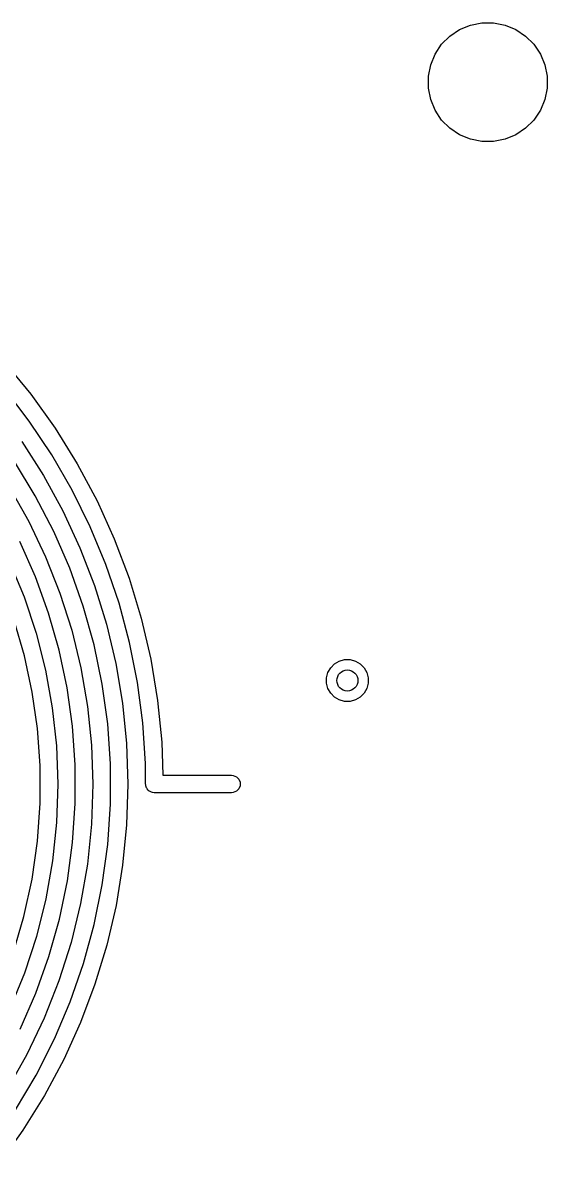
# Model space of a CAD drawing. Extents: x 25 to 275, y -107 to -24.
# Drawn here: x 177.38 to 184.85, y -70.4 to -54.15 of the extents above; entities that cross this region are included whole.
import ezdxf

# ---------------------------------------------------------------- set-up
doc = ezdxf.new("R2010")
doc.units = 0
doc.layers.add('BLACK', color=7, linetype='CONTINUOUS')

msp = doc.modelspace()

# ---------------------------------------------------------------- linework, layer by layer
at = {"layer": 'BLACK', "linetype": 'CONTINUOUS'}
for p, q in [((183.460766, -54.342941), (183.599313, -54.250367)), ((183.599313, -54.250367), (183.753258, -54.186601)), ((183.753258, -54.186601), (183.916685, -54.154093)), ((183.916685, -54.154093), (184.083315, -54.154093)), ((184.083315, -54.154093), (184.246742, -54.186601)), ((184.246742, -54.186601), (184.400687, -54.250367)), ((184.400687, -54.250367), (184.539234, -54.342941)), ((183.342941, -54.460766), (183.460766, -54.342941)), ((184.539234, -54.342941), (184.657059, -54.460766)), ((183.250367, -54.599313), (183.342941, -54.460766)), ((184.657059, -54.460766), (184.749633, -54.599313)), ((183.154093, -54.916685), (183.186601, -54.753258)), ((183.186601, -54.753258), (183.250367, -54.599313)), ((184.749633, -54.599313), (184.813399, -54.753258)), ((184.813399, -54.753258), (184.845907, -54.916685)), ((183.154093, -55.083315), (183.154093, -54.916685)), ((184.845907, -54.916685), (184.845907, -55.083315)), ((183.186601, -55.246742), (183.154093, -55.083315)), ((184.845907, -55.083315), (184.813399, -55.246742)), ((183.250367, -55.400687), (183.186601, -55.246742)), ((183.342941, -55.539234), (183.250367, -55.400687)), ((184.749633, -55.400687), (184.657059, -55.539234)), ((184.813399, -55.246742), (184.749633, -55.400687)), ((183.460766, -55.657059), (183.342941, -55.539234)), ((184.657059, -55.539234), (184.539234, -55.657059)), ((183.599313, -55.749633), (183.460766, -55.657059)), ((184.539234, -55.657059), (184.400687, -55.749633)), ((183.753258, -55.813399), (183.599313, -55.749633)), ((183.916685, -55.845907), (183.753258, -55.813399)), ((184.083315, -55.845907), (183.916685, -55.845907)), ((184.246742, -55.813399), (184.083315, -55.845907)), ((184.400687, -55.749633), (184.246742, -55.813399)), ((177.110538, -58.983469), (177.489349, -59.445052)), ((177.467879, -59.827741), (177.114143, -59.366744)), ((177.489349, -59.445052), (177.83716, -59.930422)), ((177.790706, -60.310887), (177.467879, -59.827741)), ((177.83716, -59.930422), (178.152482, -60.4375)), ((177.360808, -60.118706), (177.670964, -60.604556)), ((177.554414, -60.892933), (177.25711, -60.404036)), ((178.081244, -60.814113), (177.790706, -60.310887)), ((178.152482, -60.4375), (178.433964, -60.964116)), ((177.670964, -60.604556), (177.947975, -61.110038)), ((177.192158, -60.77838), (177.464067, -61.261972)), ((177.817662, -61.400978), (177.554414, -60.892933)), ((178.338247, -61.335263), (178.081244, -60.814113)), ((178.433964, -60.964116), (178.680401, -61.508014)), ((177.947975, -61.110038), (178.190605, -61.632893)), ((177.464067, -61.261972), (177.702342, -61.762991)), ((178.045626, -61.925804), (177.817662, -61.400978)), ((178.560614, -61.872106), (178.338247, -61.335263)), ((177.556023, -62.048175), (177.332317, -61.545723)), ((178.680401, -61.508014), (178.890737, -62.066865)), ((178.190605, -61.632893), (178.397771, -62.170786)), ((177.185944, -61.832461), (177.394242, -62.335336)), ((177.702342, -61.762991), (177.90587, -62.279103)), ((178.747395, -62.422343), (178.560614, -61.872106)), ((177.744135, -62.565008), (177.556023, -62.048175)), ((178.237244, -62.464963), (178.045626, -61.925804)), ((178.890737, -62.066865), (179.064073, -62.638276)), ((178.397771, -62.170786), (178.568547, -62.721315)), ((177.394242, -62.335336), (177.566134, -62.851789)), ((177.90587, -62.279103), (178.073703, -62.807901)), ((178.39162, -63.015941), (178.237244, -62.464963)), ((178.897788, -62.983619), (178.747395, -62.422343)), ((177.400469, -63.174952), (177.252053, -62.669493)), ((177.895736, -63.093704), (177.744135, -62.565008)), ((179.064073, -62.638276), (179.199666, -63.219801)), ((177.566134, -62.851789), (177.700745, -63.37919)), ((178.073703, -62.807901), (178.205058, -63.34692)), ((178.568547, -62.721315), (178.70217, -63.282021)), ((178.508037, -63.576171), (178.39162, -63.015941)), ((179.01115, -63.553528), (178.897788, -62.983619)), ((177.512447, -63.68971), (177.400469, -63.174952)), ((178.010088, -63.631687), (177.895736, -63.093704)), ((178.205058, -63.34692), (178.299323, -63.893646)), ((178.70217, -63.282021), (178.798043, -63.8504)), ((179.199666, -63.219801), (179.296934, -63.808948)), ((181.722836, -63.410195), (181.761994, -63.342372)), ((181.761994, -63.342372), (181.817372, -63.286994)), ((181.817372, -63.286994), (181.885195, -63.247836)), ((181.885195, -63.247836), (181.960842, -63.227567)), ((181.960842, -63.227567), (182.039158, -63.227567)), ((182.039158, -63.227567), (182.114805, -63.247836)), ((182.114805, -63.247836), (182.182628, -63.286994)), ((182.182628, -63.286994), (182.238006, -63.342372)), ((182.238006, -63.342372), (182.277164, -63.410195)), ((177.700745, -63.37919), (177.797388, -63.914849)), ((181.702567, -63.485842), (181.722836, -63.410195)), ((181.702567, -63.564158), (181.702567, -63.485842)), ((182.277164, -63.410195), (182.297433, -63.485842)), ((182.297433, -63.485842), (182.297433, -63.564158)), ((177.587419, -64.211146), (177.512447, -63.68971)), ((178.086634, -64.176337), (178.010088, -63.631687)), ((178.585952, -64.143038), (178.508037, -63.576171)), ((179.086996, -64.129632), (179.01115, -63.553528)), ((181.722836, -63.639805), (181.702567, -63.564158)), ((181.761994, -63.707628), (181.722836, -63.639805)), ((182.277164, -63.639805), (182.238006, -63.707628)), ((182.297433, -63.564158), (182.277164, -63.639805)), ((178.798043, -63.8504), (178.855739, -64.423914)), ((179.296934, -63.808948), (179.355463, -64.403196)), ((181.817372, -63.763006), (181.761994, -63.707628)), ((181.885195, -63.802164), (181.817372, -63.763006)), ((181.960842, -63.822433), (181.885195, -63.802164)), ((182.039158, -63.822433), (181.960842, -63.822433)), ((182.114805, -63.802164), (182.039158, -63.822433)), ((182.182628, -63.763006), (182.114805, -63.802164)), ((182.238006, -63.707628), (182.182628, -63.763006)), ((177.797388, -63.914849), (177.855572, -64.456039)), ((178.299323, -63.893646), (178.356059, -64.44553)), ((178.125, -64.724999), (178.086634, -64.176337)), ((178.625, -64.713901), (178.585952, -64.143038)), ((179.125, -64.709463), (179.086996, -64.129632)), ((177.625, -64.736601), (177.587419, -64.211146)), ((177.855572, -64.456039), (177.875, -65)), ((178.356059, -64.44553), (178.375, -65)), ((178.855739, -64.423914), (178.875, -65)), ((179.355463, -64.403196), (179.370908, -64.875)), ((177.625, -65), (177.625, -64.736601)), ((178.125, -65), (178.125, -64.724999)), ((178.625, -65), (178.625, -64.713901)), ((179.125, -65), (179.125, -64.709463)), ((179.370908, -64.875), (180.35, -64.875)), ((180.35, -64.875), (180.374386, -64.877402)), ((180.374386, -64.877402), (180.419446, -64.896066)), ((180.419446, -64.896066), (180.453934, -64.930554)), ((180.453934, -64.930554), (180.472598, -64.975614)), ((180.472598, -64.975614), (180.472598, -65.024386)), ((177.625, -65.272328), (177.625, -65)), ((177.875, -65), (177.855817, -65.549332)), ((178.125, -65.277558), (178.125, -65)), ((178.375, -65), (178.355476, -65.57153)), ((178.625, -65.288365), (178.625, -65)), ((178.875, -65), (178.855998, -65.580453)), ((179.127402, -65.010523), (179.125, -65)), ((179.127402, -65.024386), (179.127402, -65.010523)), ((179.134449, -65.041401), (179.127402, -65.024386)), ((179.137379, -65.054235), (179.134449, -65.041401)), ((179.142344, -65.060461), (179.137379, -65.054235)), ((179.146066, -65.069446), (179.142344, -65.060461)), ((179.163066, -65.086446), (179.146066, -65.069446)), ((179.172064, -65.097729), (179.163066, -65.086446)), ((179.176471, -65.099851), (179.172064, -65.097729)), ((179.180554, -65.103934), (179.176471, -65.099851)), ((179.211968, -65.116945), (179.180554, -65.103934)), ((179.222185, -65.121866), (179.211968, -65.116945)), ((179.223847, -65.121866), (179.222185, -65.121866)), ((179.225614, -65.122598), (179.223847, -65.121866)), ((179.25, -65.125), (179.225614, -65.122598)), ((180.35, -65.125), (179.25, -65.125)), ((180.374386, -65.122598), (180.35, -65.125)), ((180.419446, -65.103934), (180.374386, -65.122598)), ((180.453934, -65.069446), (180.419446, -65.103934)), ((180.472598, -65.024386), (180.453934, -65.069446)), ((177.586145, -65.815595), (177.625, -65.272328)), ((178.087117, -65.831381), (178.125, -65.277558)), ((178.586478, -65.863808), (178.625, -65.288365)), ((177.855817, -65.549332), (177.798361, -66.095988)), ((178.355476, -65.57153), (178.296995, -66.140396)), ((178.855998, -65.580453), (178.799073, -66.15842)), ((177.508633, -66.354706), (177.586145, -65.815595)), ((178.011529, -66.381327), (178.087117, -65.831381)), ((178.509608, -66.435392), (178.586478, -65.863808)), ((177.798361, -66.095988), (177.702912, -66.637305)), ((178.296995, -66.140396), (178.199829, -66.703944)), ((178.799073, -66.15842), (178.704469, -66.731427)), ((177.392858, -66.886914), (177.508633, -66.354706)), ((177.898587, -66.924833), (178.011529, -66.381327)), ((178.394731, -67.000566), (178.509608, -66.435392)), ((177.702912, -66.637305), (177.569936, -67.170644)), ((178.199829, -66.703944), (178.064432, -67.259548)), ((178.704469, -66.731427), (178.572592, -67.297019)), ((177.239411, -67.409507), (177.392858, -66.886914)), ((177.748818, -67.459364), (177.898587, -66.924833)), ((178.242362, -67.556805), (178.394731, -67.000566)), ((177.569936, -67.170644), (177.400079, -67.693409)), ((178.064432, -67.259548), (177.891435, -67.804617)), ((178.572592, -67.297019), (178.404005, -67.852775)), ((177.562921, -67.982429), (177.748818, -67.459364)), ((178.05318, -68.101624), (178.242362, -67.556805)), ((177.400079, -67.693409), (177.19417, -68.203051)), ((177.891435, -67.804617), (177.681645, -68.336609)), ((178.404005, -67.852775), (178.199431, -68.396315)), ((177.341762, -68.491588), (177.562921, -67.982429)), ((177.82803, -68.632591), (178.05318, -68.101624)), ((177.681645, -68.336609), (177.436039, -68.853045)), ((178.199431, -68.396315), (177.959746, -68.925312)), ((177.567919, -69.147334), (177.82803, -68.632591)), ((177.436039, -68.853045), (177.155763, -69.351516)), ((177.959746, -68.925312), (177.685975, -69.4375)), ((177.274008, -69.643553), (177.567919, -69.147334)), ((177.685975, -69.4375), (177.379293, -69.930686)), ((177.379293, -69.930686), (177.041011, -70.402758))]:
    msp.add_line(p, q, dxfattribs=at)
at = {"layer": 'BLACK'}
msp.add_circle((182, -63.525), 0.15, dxfattribs=at)

doc.saveas('drawing.dxf')
